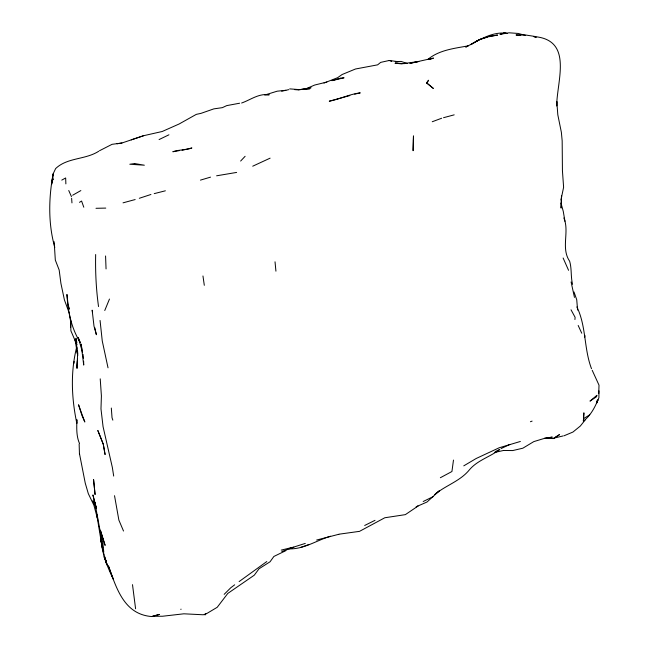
<?xml version="1.0" encoding="UTF-8"?>
<svg xmlns="http://www.w3.org/2000/svg" width="649" height="649" viewBox="0 0 649 649"><rect width="100%" height="100%" fill="white"/><g stroke="black" fill="none" stroke-linecap="round" stroke-linejoin="round"><path stroke-width="0.97" d="M77.645 355.709L75.949 338.291L76.874 342.713M54.159 241.736L55.319 260.079L59.164 269.984L60.925 283.426L64.413 299.887L69.143 312.769L70.652 321.612L70.895 330.812L76.736 344.392M77.645 355.595L77.653 351.644M598.954 390.868L598.905 397.74L596.601 403.183L597.859 400.011L596.528 401.269M95.663 254.53C95.273 271.907 96.157 289.357 98.526 306.555M583.37 421.185L583.897 412.975L583.37 421.185C590.176 415.936 594.727 407.913 597.859 400.011M76.906 419.822L76.833 423.408C71.544 398.235 70.343 372.039 76.72 346.98L76.923 348.935M584.814 337.139L584.863 335.363M77.377 360.666L77.012 368.161L77.645 353.072M76.874 419.927C76.696 427.748 76.241 436.16 79.486 443.429M561.58 196.144L561.061 208.086L561.49 196.128M77.012 368.161L77.539 358.516M574.925 319.551L575.103 317.304L571.023 309.8M598.735 393.61L599.011 385.157L592.204 370.287M73.97 363.318L74.148 361.509M54.8 247.447C48.083 223.605 48.651 198.123 53.104 173.94L51.685 184.146L53.104 173.94L55.636 168.57C67.423 157.326 85.376 159.873 98.745 151.233M453.481 460.068L451.931 471.515L440.355 477.729M560.963 200.014L563.608 187.245L562.432 170.719L562.172 140.841L561.361 132.274L557.807 114.776L556.81 101.487L556.655 105.974C556.988 80.192 573.513 39.524 533.681 36.522L535.393 37.326M104.757 310.514L109.47 299.043M426.831 83.21L428.551 80.216L426.58 82.853L433.232 88.337L426.58 82.853M585.333 419.773L580.328 426.036L572.929 432.056L563.981 435.812M204.995 615.001L206.277 613.435M240.633 161.057L245.119 156.295M224.165 594.346L230.801 587.734L234.67 584.814M435.447 493.865L439.243 490.904L427.034 502.001L416.131 506.788L418.013 506.074L405.341 514.641L384.816 517.756L359.992 531.093M434.749 494.522C445.644 485.395 460.1 481.209 469.3 469.949C477.404 460.238 490.011 456.977 499.787 449.465L495.211 451.639M239.124 581.577L266.804 561.547M428.097 59.237C439.3 49.965 454.381 48.424 468.156 45.86L465.739 47.085C478.443 40.668 492.372 30.957 507.185 33.424M553.346 438.578L559.381 434.692L553.346 438.578L544.543 438.237L552.291 437.126L544.519 438.359L533.819 441.596L522.826 448.208L512.702 450.568L503.446 450.471M463.767 465.852L476.188 458.494L499.211 447.769L520.368 441.466M583.832 418.508L589.738 414.808M79.478 202.334L81.587 201.052L83.794 207.226M72.672 195.219L80.849 190.579M61.769 180.114L65.663 177.972L65.865 183.894M99.516 150.73L112.058 144.321L121.931 143.007L143.607 135.706L162.193 131.504L179.14 123.983L196.306 114.37L201.036 113.348L213.821 108.878L222.372 107.645L226.704 105.625L239.627 103.215M375.025 520.328L364.681 525.471M131.212 139.868L143.607 135.706M433.305 496.566L423.18 501.523M270.114 158.153L252.729 166.193M285.917 550.612L273.886 556.453L270.057 561.783L259.008 568.792L254.278 575.184L227.815 593.405L217.212 607.294L207.185 613.281L203.299 614.773L183.862 613.808L162.526 616.242L152.556 616.274L159.484 614.416L151.785 616.55C123.837 614.416 116.341 587.743 108.351 565.766L113.088 578.616M159.078 139.567L168.943 134.805M501.117 448.556L509.871 444.427M305.395 89.035L314.651 85.051L326.845 82.058M324.005 83.04L337.634 77.685L342.088 74.53L355.498 68.997L377.637 64.843L380.663 62.385L389.254 60.479L398.113 61.663L395.282 61.663M429.768 59.554L433.5 58.077L409.892 63.359L418.808 61.501L404.011 63.513L395.127 63.342L404.392 63.594L395.282 63.237L402.177 63.935M432.242 121.744L441.669 118.232M330.544 536.22C316.566 540.341 303.667 549.516 288.618 548.851M530.42 421.736L532.107 421.112M241.623 103.021C250.741 99.8 258.854 93.196 269.23 94.786L264.719 95.046L277.172 91.193L285.852 90.292M281.804 551.488L293.827 547.285L289.405 548.437M300.625 547.423L309.029 544.495M139.316 198.286L150.933 194.481M305.298 543.408L293.77 547.066L281.244 550.101M487.934 37.009L479.968 39.427L488.51 36.449L497.613 35.054L488.819 36.742M200.452 180.122L210.527 177.136M349.835 95.581L329.286 101.187C339.857 99.151 349.543 94.137 360.26 92.872L354.695 94.154M123.042 202.837L135.162 199.551M316.631 540.041L338.835 534.281M443.535 117.696L454.186 114.849M154.227 193.629L165.373 190.798M281.682 91.233L288.797 89.627M554.084 438.091L563.04 435.958M494.295 452.531L503.429 450.487M180.722 609.281L181.144 609.192M236.625 172.423L216.612 175.798M179.302 150.625L172.821 151.744C178.986 149.481 185.768 150.365 191.901 147.972L182.085 150.17M311.122 87.769L299.789 89.643L298.613 89.659L310.035 88.686L299.789 89.643L289.73 88.881M117.039 143.794L121.931 143.007M339.159 534.176L359.392 531.369M395.346 61.59L401.147 61.436L407.41 63.537M95.987 208.297L105.763 208.094M501.823 34.332L499.941 34.34L509.035 32.799L518.218 33.448L525.593 35.468M294.63 89.611L298.621 89.919M520.774 35.395L516.012 34.981L525.284 34.949L534.606 36.409L536.301 37.301M506.504 33.375L503.713 32.88L506.569 33.472M389.254 60.479L391.647 61.371M95.89 506.269L92.937 500.744L96.312 508.702M80.241 342.526C71.26 328.005 67.894 311.317 66.944 294.427L68.031 304.057L69.192 308.737M578.178 325.465L581.747 333.229M568.565 270.3L563.113 257.994M113.421 579.476C107.75 567.559 102.583 555.284 101.382 541.972L101.285 541.339L102.793 547.464M68.745 190.514L71.455 196.639M123.513 531.036L118.872 520.1L114.524 495.69M80.314 342.558L78.221 337.602L82.48 352.196L81.109 344.035L83.713 365.071L83.632 361.201M52.61 177.315L53.559 179.724M75.276 339.995L76.931 344.416M81.685 413.502L84.832 422.004L81.952 415.482L78.545 404.773L81.336 412.561M591.523 368.737C583.849 348.764 586.371 326.398 576.896 306.92M574.016 291.993L576.734 299.749L577.594 310.068M112.845 420.146L112.034 417.737L111.32 408.051M563.859 217.967C569.741 231.798 560.631 247.967 569.652 261.247C571.874 268.783 570.617 276.75 572.58 284.351M105.268 558.74L106.079 561.377M104.659 556.712L106.063 561.328M68.153 305.549L69.208 309.265M560.996 203.121L563.251 211.323L564.955 221.252M275.03 261.815L275.93 271.168M104.611 556.664L106.485 563.648L105.341 558.846M202.959 275.971L204.305 285.309M104.197 555.236L102.08 546.977L100.676 537.575M96.303 508.597L92.904 494.927L96.303 508.199L94.786 502.164L100.968 535.474L101.382 541.972L100.806 532.44M94.746 327.583L96.393 334.73L94 326.139L92.15 310.165L92.539 312.128M79.438 453.497L85.254 483.156L88.321 493.662L93.862 505.117L97.699 519.362L96.75 514.503M574.462 297.396L571.096 281.942M108.026 367.813L102.25 340.928L100.06 320.46M96.725 514.479L102.08 546.977L101.017 540.463M101.544 536.025L102.907 543.83M103.232 549.516L103.507 551.163M75.114 340.092L77.409 353.827L77.117 350.89M113.689 476.074L112.35 467.467L103.069 426.677L100.976 408.878L101.406 395.939L100.222 378.846M102.899 543.748L103.767 552.137M135.592 608.77L132.501 584.652M83.048 354.411L83.429 358.289M71.625 198.278L71.958 202.894M105.568 255.966L106.055 268.929M79.146 443.997L79.47 454.454M70.627 319.892L70.652 321.612M70.627 320.371L70.7 327.218M413.348 140.152L413.089 150.714L413.478 135.892L413.348 140.152M596.837 395.371L596.545 396.693L589.99 401.123L596.837 395.371M477.064 40.838L470.663 44.676L479.522 39.605L477.064 40.838M340.506 78.205L331.842 80.654L344.075 77.791L340.506 78.205M90.024 168.951L90.024 168.951M134.659 163.564L129.816 164.238L144.346 165.203L134.659 163.564M101.074 438.529L97.812 430.449L103.313 444.354L105.065 454.43L103.313 444.354L101.074 438.529M107.539 565.604L104.132 556.826L107.539 565.604M103.094 539.149L100.368 530.184L105.122 545.371L103.094 539.149M95.062 494.416L93.57 479.554L95.062 494.416"/></g></svg>
